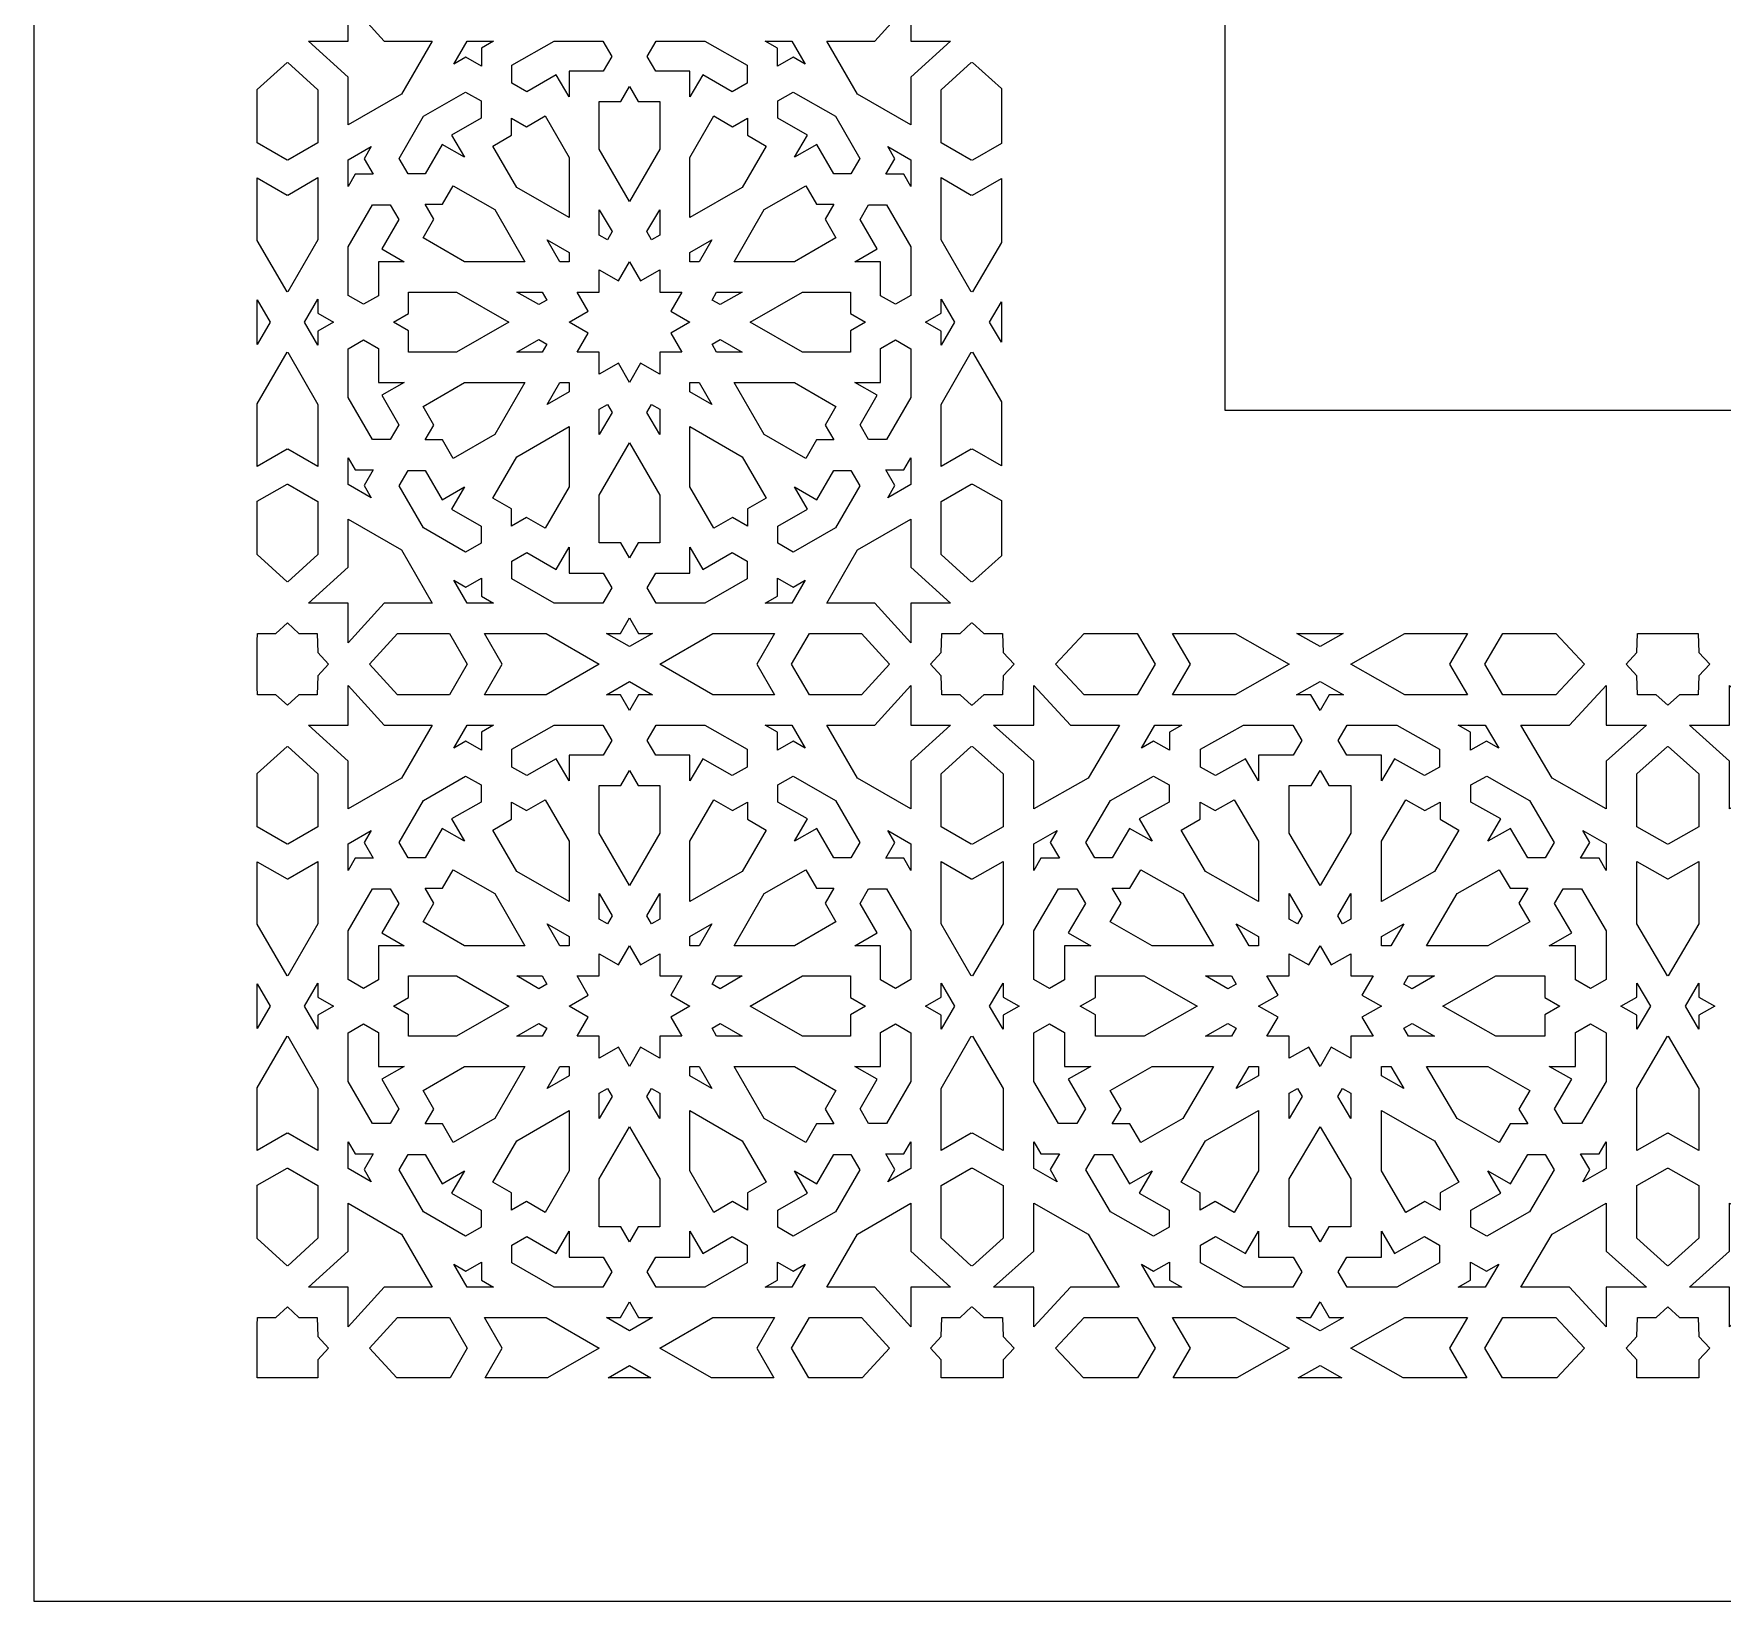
# Model space of a CAD drawing. Extents: x -500 to 500, y -400 to 400.
# Drawn here: x -500 to -273.2, y -400 to -189.4 of the extents above; entities that cross this region are included whole.
import ezdxf

# ---------------------------------------------------------------- set-up
doc = ezdxf.new("R2010")
doc.units = 0
doc.header["$MEASUREMENT"] = 0
doc.layers.add('LAYER_1', color=18, linetype='CONTINUOUS')

msp = doc.modelspace()

# ---------------------------------------------------------------- linework, layer by layer
at = {"layer": 'LAYER_1'}
for points in [[(-500, -400), (500, -400), (500, 400), (-500, 400)], [(340, -240), (340, 240), (-340, 240), (-340, -240)], [(-452.92, -190.42), (-446.49, -190.42), (-450.62, -197.57), (-457.78, -201.69), (-457.78, -195.27), (-463.09, -190.42), (-457.78, -190.42), (-457.78, -185.11)], [(-382.18, -190.42), (-376.86, -190.42), (-382.18, -195.27), (-382.18, -201.69), (-389.34, -197.57), (-393.47, -190.42), (-387.03, -190.42), (-382.18, -185.11)], [(-439.86, -191.36), (-439.86, -193.78), (-441.96, -192.57), (-443.59, -193.51), (-441.8, -190.42), (-438.23, -190.42)], [(-422.37, -192.49), (-423.52, -194.47), (-428.09, -194.47), (-428.09, -197.93), (-429.82, -194.94), (-433.78, -197.22), (-435.77, -196.08), (-435.77, -193.68), (-430.11, -190.42), (-423.57, -190.42)], [(-404.19, -193.68), (-404.19, -196.08), (-406.17, -197.22), (-410.13, -194.94), (-411.86, -197.93), (-411.86, -194.47), (-416.44, -194.47), (-417.58, -192.49), (-416.38, -190.42), (-409.85, -190.42)], [(-396.37, -193.51), (-398, -192.57), (-400.1, -193.78), (-400.1, -191.36), (-401.73, -190.42), (-398.15, -190.42)], [(-461.84, -196.98), (-461.84, -204.08), (-465.89, -206.42), (-465.93, -206.39), (-465.97, -206.42), (-469.97, -204.11), (-469.97, -196.94), (-465.97, -193.29), (-465.93, -193.33), (-465.89, -193.29)], [(-370, -196.79), (-370, -204.2), (-373.9, -206.42), (-373.94, -206.39), (-373.99, -206.42), (-374.03, -206.39), (-374.07, -206.42), (-378.12, -204.08), (-378.12, -196.98), (-374.07, -193.29), (-374.03, -193.33), (-373.99, -193.29), (-373.94, -193.33), (-373.9, -193.29)], [(-439.91, -198.47), (-439.91, -200.76), (-443.87, -203.04), (-442.14, -206.03), (-445.14, -204.31), (-447.43, -208.26), (-449.71, -208.26), (-450.91, -206.19), (-447.65, -200.53), (-441.99, -197.27)], [(-418.82, -198.53), (-415.92, -198.53), (-415.92, -204.95), (-419.98, -211.97), (-424.03, -204.95), (-424.03, -198.53), (-421.14, -198.53), (-419.98, -196.52)], [(-392.31, -200.53), (-389.04, -206.19), (-390.24, -208.26), (-392.53, -208.26), (-394.82, -204.31), (-397.81, -206.03), (-396.08, -203.04), (-400.05, -200.76), (-400.05, -198.47), (-397.97, -197.27)], [(-428.09, -206.04), (-428.09, -214.14), (-435.11, -210.09), (-438.33, -204.53), (-435.82, -203.08), (-435.82, -200.76), (-433.81, -201.92), (-431.31, -200.48)], [(-406.14, -201.92), (-404.14, -200.76), (-404.14, -203.08), (-401.63, -204.53), (-404.85, -210.09), (-411.86, -214.14), (-411.86, -206.04), (-408.65, -200.48)], [(-455.62, -206.22), (-454.41, -208.32), (-456.84, -208.32), (-457.78, -209.95), (-457.78, -206.38), (-454.68, -204.59)], [(-382.18, -206.38), (-382.18, -209.95), (-383.12, -208.32), (-385.55, -208.32), (-384.34, -206.22), (-385.27, -204.59)], [(-461.84, -217.11), (-465.89, -224.12), (-465.93, -224.05), (-465.97, -224.12), (-469.97, -217.19), (-469.97, -208.79), (-465.97, -211.1), (-465.93, -211.08), (-465.89, -211.1), (-461.84, -208.76)], [(-438.08, -213.06), (-434.03, -220.07), (-442.13, -220.07), (-447.7, -216.86), (-446.26, -214.35), (-447.42, -212.35), (-445.1, -212.35), (-443.65, -209.85)], [(-394.86, -212.35), (-392.54, -212.35), (-393.7, -214.35), (-392.25, -216.86), (-397.82, -220.07), (-405.93, -220.07), (-401.87, -213.06), (-396.3, -209.85)], [(-374.07, -211.1), (-374.03, -211.08), (-373.99, -211.1), (-373.94, -211.08), (-373.9, -211.1), (-370, -208.89), (-370, -217.48), (-373.9, -224.12), (-373.94, -224.05), (-373.99, -224.12), (-374.03, -224.05), (-374.07, -224.12), (-378.12, -217.11), (-378.12, -208.76)], [(-450.96, -214.38), (-453.25, -218.34), (-450.26, -220.07), (-453.71, -220.07), (-453.71, -224.64), (-455.7, -225.78), (-457.78, -224.58), (-457.78, -218.06), (-454.51, -212.4), (-452.11, -212.4)], [(-422.32, -216.02), (-422.95, -217.1), (-424.03, -216.48), (-424.03, -213.07)], [(-415.92, -216.48), (-417.01, -217.1), (-417.63, -216.02), (-415.92, -213.07)], [(-382.18, -218.06), (-382.18, -224.58), (-384.26, -225.78), (-386.24, -224.64), (-386.24, -220.07), (-389.7, -220.07), (-386.7, -218.34), (-388.99, -214.38), (-387.85, -212.4), (-385.45, -212.4)], [(-428.09, -218.82), (-428.09, -220.07), (-429.34, -220.07), (-431.05, -217.12)], [(-410.61, -220.07), (-411.86, -220.07), (-411.86, -218.82), (-408.91, -217.12)], [(-418.49, -222.64), (-415.92, -221.16), (-415.92, -224.13), (-412.96, -224.13), (-414.44, -226.69), (-411.87, -228.17), (-414.44, -229.66), (-412.96, -232.22), (-415.92, -232.22), (-415.92, -235.18), (-418.49, -233.7), (-419.98, -236.27), (-421.46, -233.7), (-424.03, -235.18), (-424.03, -232.22), (-427, -232.22), (-425.51, -229.66), (-428.08, -228.17), (-425.51, -226.69), (-427, -224.13), (-424.03, -224.13), (-424.03, -221.16), (-421.46, -222.64), (-419.98, -220.08)], [(-436.2, -228.18), (-443.22, -232.22), (-449.65, -232.22), (-449.65, -229.33), (-451.66, -228.18), (-449.65, -227.02), (-449.65, -224.13), (-443.22, -224.13)], [(-431.06, -225.21), (-432.14, -225.83), (-435.1, -224.13), (-431.69, -224.13)], [(-407.81, -225.83), (-408.89, -225.21), (-408.27, -224.13), (-404.85, -224.13)], [(-390.3, -227.02), (-388.29, -228.18), (-390.3, -229.33), (-390.3, -232.22), (-396.73, -232.22), (-403.75, -228.18), (-396.73, -224.13), (-390.3, -224.13)], [(-468.23, -228.18), (-469.97, -231.18), (-469.97, -225.17)], [(-461.84, -226.96), (-459.73, -228.18), (-461.84, -229.39), (-461.84, -231.27), (-463.62, -228.18), (-461.84, -225.08)], [(-376.33, -228.18), (-378.12, -231.27), (-378.12, -229.39), (-380.22, -228.18), (-378.12, -226.96), (-378.12, -225.08)], [(-370, -230.89), (-371.6, -228.18), (-370, -225.46)], [(-453.71, -231.71), (-453.71, -236.28), (-450.26, -236.28), (-453.25, -238.01), (-450.96, -241.97), (-452.11, -243.95), (-454.51, -243.95), (-457.78, -238.29), (-457.78, -231.77), (-455.7, -230.57)], [(-431.06, -231.14), (-431.69, -232.22), (-435.1, -232.22), (-432.14, -230.52)], [(-404.85, -232.22), (-408.27, -232.22), (-408.89, -231.14), (-407.81, -230.52)], [(-382.18, -231.77), (-382.18, -238.29), (-385.45, -243.95), (-387.85, -243.95), (-388.99, -241.97), (-386.7, -238.01), (-389.7, -236.28), (-386.24, -236.28), (-386.24, -231.71), (-384.26, -230.57)], [(-461.84, -239.24), (-461.84, -247.59), (-465.89, -245.25), (-465.93, -245.27), (-465.97, -245.25), (-469.97, -247.56), (-469.97, -239.16), (-465.97, -232.23), (-465.93, -232.3), (-465.89, -232.23)], [(-370, -238.87), (-370, -247.46), (-373.9, -245.25), (-373.94, -245.27), (-373.99, -245.25), (-374.03, -245.27), (-374.07, -245.25), (-378.12, -247.59), (-378.12, -239.24), (-374.07, -232.23), (-374.03, -232.3), (-373.99, -232.23), (-373.94, -232.3), (-373.9, -232.23)], [(-438.08, -243.29), (-443.65, -246.5), (-445.1, -244), (-447.42, -244), (-446.26, -242), (-447.7, -239.49), (-442.13, -236.28), (-434.03, -236.28)], [(-428.09, -237.53), (-431.05, -239.23), (-429.34, -236.28), (-428.09, -236.28)], [(-408.91, -239.23), (-411.86, -237.53), (-411.86, -236.28), (-410.61, -236.28)], [(-392.25, -239.49), (-393.7, -242), (-392.54, -244), (-394.86, -244), (-396.3, -246.5), (-401.87, -243.29), (-405.93, -236.28), (-397.82, -236.28)], [(-422.32, -240.33), (-424.03, -243.28), (-424.03, -239.87), (-422.95, -239.24)], [(-415.92, -239.87), (-415.92, -243.28), (-417.63, -240.33), (-417.01, -239.24)], [(-428.09, -250.31), (-431.31, -255.87), (-433.81, -254.43), (-435.82, -255.59), (-435.82, -253.27), (-438.33, -251.83), (-435.11, -246.26), (-428.09, -242.21)], [(-404.85, -246.26), (-401.63, -251.83), (-404.14, -253.27), (-404.14, -255.59), (-406.14, -254.43), (-408.65, -255.87), (-411.86, -250.31), (-411.86, -242.21)], [(-415.92, -251.4), (-415.92, -257.82), (-418.82, -257.82), (-419.98, -259.83), (-421.14, -257.82), (-424.03, -257.82), (-424.03, -251.4), (-419.98, -244.38)], [(-456.84, -248.03), (-454.41, -248.03), (-455.62, -250.13), (-454.68, -251.76), (-457.78, -249.97), (-457.78, -246.4)], [(-382.18, -249.97), (-385.27, -251.76), (-384.34, -250.13), (-385.55, -248.03), (-383.12, -248.03), (-382.18, -246.4)], [(-445.14, -252.05), (-442.14, -250.32), (-443.87, -253.31), (-439.91, -255.6), (-439.91, -257.88), (-441.99, -259.08), (-447.65, -255.82), (-450.91, -250.16), (-449.71, -248.09), (-447.43, -248.09)], [(-389.04, -250.16), (-392.31, -255.82), (-397.97, -259.08), (-400.05, -257.88), (-400.05, -255.6), (-396.08, -253.31), (-397.81, -250.32), (-394.82, -252.05), (-392.53, -248.09), (-390.24, -248.09)], [(-461.84, -252.27), (-461.84, -259.37), (-465.89, -263.06), (-465.93, -263.02), (-465.97, -263.06), (-469.97, -259.41), (-469.97, -252.24), (-465.97, -249.93), (-465.93, -249.96), (-465.89, -249.93)], [(-370, -252.15), (-370, -259.56), (-373.9, -263.06), (-373.94, -263.02), (-373.99, -263.06), (-374.03, -263.02), (-374.07, -263.06), (-378.12, -259.37), (-378.12, -252.27), (-374.07, -249.93), (-374.03, -249.96), (-373.99, -249.93), (-373.94, -249.96), (-373.9, -249.93)], [(-450.62, -258.78), (-446.49, -265.93), (-452.92, -265.93), (-457.78, -271.24), (-457.78, -265.93), (-463.09, -265.93), (-457.78, -261.08), (-457.78, -254.66)], [(-382.18, -261.08), (-376.86, -265.93), (-382.18, -265.93), (-382.18, -271.24), (-387.03, -265.93), (-393.47, -265.93), (-389.34, -258.78), (-382.18, -254.66)], [(-428.09, -261.88), (-423.52, -261.88), (-422.37, -263.86), (-423.57, -265.93), (-430.11, -265.93), (-435.77, -262.67), (-435.77, -260.27), (-433.78, -259.13), (-429.82, -261.41), (-428.09, -258.42)], [(-410.13, -261.41), (-406.17, -259.13), (-404.19, -260.27), (-404.19, -262.67), (-409.85, -265.93), (-416.38, -265.93), (-417.58, -263.86), (-416.44, -261.88), (-411.86, -261.88), (-411.86, -258.42)], [(-439.86, -264.99), (-438.23, -265.93), (-441.8, -265.93), (-443.59, -262.84), (-441.96, -263.78), (-439.86, -262.57)], [(-398, -263.78), (-396.37, -262.84), (-398.15, -265.93), (-401.73, -265.93), (-400.1, -264.99), (-400.1, -262.57)], [(-464.39, -269.99), (-461.92, -269.99), (-461.84, -272.54), (-460.4, -274.12), (-461.84, -275.69), (-461.92, -278.24), (-464.39, -278.24), (-465.93, -279.64), (-467.47, -278.24), (-469.94, -278.24), (-469.97, -277.22), (-469.97, -274.12), (-469.97, -271.02), (-469.94, -269.99), (-467.47, -269.99), (-465.93, -268.59)], [(-418.76, -269.99), (-416.88, -269.99), (-419.98, -271.77), (-423.07, -269.99), (-421.19, -269.99), (-419.98, -267.89)], [(-372.38, -269.99), (-370, -269.99), (-370, -270), (-369.86, -270), (-369.78, -272.54), (-368.32, -274.12), (-369.78, -275.69), (-369.86, -278.24), (-372.38, -278.24), (-373.94, -279.64), (-373.99, -279.61), (-374.03, -279.64), (-375.56, -278.24), (-378.04, -278.24), (-378.12, -275.69), (-379.56, -274.12), (-378.12, -272.54), (-378.04, -269.99), (-375.56, -269.99), (-374.03, -268.59), (-373.99, -268.63), (-373.94, -268.59)], [(-441.76, -274.12), (-444.15, -278.24), (-451.13, -278.24), (-454.9, -274.12), (-451.13, -269.99), (-444.15, -269.99)], [(-424.04, -274.12), (-431.19, -278.24), (-439.46, -278.24), (-437.07, -274.12), (-439.46, -269.99), (-431.19, -269.99)], [(-402.88, -274.12), (-400.5, -278.24), (-408.76, -278.24), (-415.92, -274.12), (-408.76, -269.99), (-400.5, -269.99)], [(-385.06, -274.12), (-388.82, -278.24), (-395.81, -278.24), (-398.2, -274.12), (-395.81, -269.99), (-388.82, -269.99)], [(-349.37, -274.12), (-351.79, -278.24), (-358.89, -278.24), (-362.73, -274.12), (-358.91, -270), (-351.78, -270)], [(-331.35, -274.12), (-338.62, -278.24), (-347.02, -278.24), (-344.6, -274.12), (-347.02, -270), (-338.6, -270)], [(-327.21, -271.77), (-330.34, -270), (-324.09, -270)], [(-309.83, -274.12), (-307.41, -278.24), (-315.81, -278.24), (-323.08, -274.12), (-315.83, -270), (-307.41, -270)], [(-291.7, -274.12), (-295.53, -278.24), (-302.64, -278.24), (-305.06, -274.12), (-302.65, -270), (-295.52, -270)], [(-276.32, -272.54), (-274.86, -274.12), (-276.32, -275.69), (-276.4, -278.24), (-278.92, -278.24), (-280.49, -279.64), (-282.05, -278.24), (-284.57, -278.24), (-284.65, -275.69), (-286.11, -274.12), (-284.65, -272.54), (-284.57, -270), (-276.4, -270)], [(-416.88, -278.24), (-418.76, -278.24), (-419.98, -280.35), (-421.19, -278.24), (-423.07, -278.24), (-419.98, -276.46)], [(-324.07, -278.24), (-325.98, -278.24), (-327.21, -280.35), (-328.45, -278.24), (-330.36, -278.24), (-327.21, -276.46)], [(-452.92, -282.3), (-446.49, -282.3), (-450.62, -289.45), (-457.78, -293.57), (-457.78, -287.15), (-463.09, -282.3), (-457.78, -282.3), (-457.78, -276.99)], [(-382.18, -282.3), (-376.86, -282.3), (-382.18, -287.15), (-382.18, -293.57), (-389.34, -289.45), (-393.47, -282.3), (-387.03, -282.3), (-382.18, -276.99)], [(-360.72, -282.3), (-354.17, -282.3), (-358.38, -289.45), (-365.65, -293.57), (-365.65, -287.15), (-371.06, -282.3), (-365.65, -282.3), (-365.65, -276.99)], [(-288.78, -282.3), (-283.37, -282.3), (-288.78, -287.15), (-288.78, -293.57), (-296.05, -289.45), (-300.25, -282.3), (-293.71, -282.3), (-288.78, -276.99)], [(-267.26, -282.3), (-260.72, -282.3), (-264.92, -289.45), (-272.19, -293.57), (-272.19, -287.15), (-277.6, -282.3), (-272.19, -282.3), (-272.19, -276.99)], [(-439.86, -283.24), (-439.86, -285.67), (-441.96, -284.45), (-443.59, -285.39), (-441.8, -282.3), (-438.23, -282.3)], [(-422.37, -284.38), (-423.52, -286.36), (-428.09, -286.36), (-428.09, -289.81), (-429.82, -286.82), (-433.78, -289.1), (-435.77, -287.96), (-435.77, -285.56), (-430.11, -282.3), (-423.57, -282.3)], [(-404.19, -285.56), (-404.19, -287.96), (-406.17, -289.1), (-410.13, -286.82), (-411.86, -289.81), (-411.86, -286.36), (-416.44, -286.36), (-417.58, -284.38), (-416.38, -282.3), (-409.85, -282.3)], [(-396.37, -285.39), (-398, -284.45), (-400.1, -285.67), (-400.1, -283.24), (-401.73, -282.3), (-398.15, -282.3)], [(-347.43, -283.24), (-347.43, -285.67), (-349.57, -284.45), (-351.22, -285.39), (-349.41, -282.3), (-345.77, -282.3)], [(-329.65, -284.38), (-330.81, -286.36), (-335.47, -286.36), (-335.47, -289.81), (-337.22, -286.82), (-341.25, -289.1), (-343.27, -287.96), (-343.27, -285.56), (-337.51, -282.3), (-330.87, -282.3)], [(-311.16, -285.56), (-311.16, -287.96), (-313.18, -289.1), (-317.2, -286.82), (-318.96, -289.81), (-318.96, -286.36), (-323.62, -286.36), (-324.78, -284.38), (-323.56, -282.3), (-316.91, -282.3)], [(-303.21, -285.39), (-304.86, -284.45), (-307, -285.67), (-307, -283.24), (-308.66, -282.3), (-305.02, -282.3)], [(-461.84, -288.87), (-461.84, -295.96), (-465.89, -298.3), (-465.93, -298.28), (-465.97, -298.3), (-469.97, -295.99), (-469.97, -288.82), (-465.97, -285.17), (-465.93, -285.21), (-465.89, -285.17)], [(-369.78, -288.87), (-369.78, -295.96), (-373.9, -298.3), (-373.94, -298.28), (-373.99, -298.3), (-374.03, -298.28), (-374.07, -298.3), (-378.12, -295.96), (-378.12, -288.87), (-374.07, -285.17), (-374.03, -285.21), (-373.99, -285.17), (-373.94, -285.21), (-373.9, -285.17)], [(-276.32, -288.87), (-276.32, -295.96), (-280.44, -298.3), (-280.49, -298.28), (-280.53, -298.3), (-284.65, -295.96), (-284.65, -288.87), (-280.53, -285.17), (-280.49, -285.21), (-280.44, -285.17)], [(-439.91, -290.35), (-439.91, -292.64), (-443.87, -294.92), (-442.14, -297.92), (-445.14, -296.19), (-447.43, -300.15), (-449.71, -300.15), (-450.91, -298.07), (-447.65, -292.42), (-441.99, -289.15)], [(-418.82, -290.41), (-415.92, -290.41), (-415.92, -296.84), (-419.98, -303.85), (-424.03, -296.84), (-424.03, -290.41), (-421.14, -290.41), (-419.98, -288.41)], [(-392.31, -292.42), (-389.04, -298.07), (-390.24, -300.15), (-392.53, -300.15), (-394.82, -296.19), (-397.81, -297.92), (-396.08, -294.92), (-400.05, -292.64), (-400.05, -290.35), (-397.97, -289.15)], [(-347.48, -290.35), (-347.48, -292.64), (-351.51, -294.92), (-349.75, -297.92), (-352.8, -296.19), (-355.13, -300.15), (-357.45, -300.15), (-358.68, -298.07), (-355.35, -292.42), (-349.6, -289.15)], [(-326.04, -290.41), (-323.09, -290.41), (-323.09, -296.84), (-327.21, -303.85), (-331.34, -296.84), (-331.34, -290.41), (-328.39, -290.41), (-327.21, -288.41)], [(-299.08, -292.42), (-295.75, -298.07), (-296.98, -300.15), (-299.3, -300.15), (-301.63, -296.19), (-304.67, -297.92), (-302.92, -294.92), (-306.95, -292.64), (-306.95, -290.35), (-304.83, -289.15)], [(-428.09, -297.92), (-428.09, -306.02), (-435.11, -301.97), (-438.33, -296.41), (-435.82, -294.96), (-435.82, -292.65), (-433.81, -293.8), (-431.31, -292.36)], [(-406.14, -293.8), (-404.14, -292.65), (-404.14, -294.96), (-401.63, -296.41), (-404.85, -301.97), (-411.86, -306.02), (-411.86, -297.92), (-408.65, -292.36)], [(-335.47, -297.92), (-335.47, -306.02), (-342.6, -301.97), (-345.87, -296.41), (-343.33, -294.96), (-343.33, -292.65), (-341.28, -293.8), (-338.74, -292.36)], [(-313.15, -293.8), (-311.1, -292.65), (-311.1, -294.96), (-308.56, -296.41), (-311.83, -301.97), (-318.96, -306.02), (-318.96, -297.92), (-315.69, -292.36)], [(-455.62, -298.1), (-454.41, -300.2), (-456.84, -300.2), (-457.78, -301.83), (-457.78, -298.26), (-454.68, -296.47)], [(-382.18, -298.26), (-382.18, -301.83), (-383.12, -300.2), (-385.55, -300.2), (-384.34, -298.1), (-385.27, -296.47)], [(-363.46, -298.1), (-362.22, -300.2), (-364.7, -300.2), (-365.65, -301.83), (-365.65, -298.26), (-362.51, -296.47)], [(-288.78, -298.26), (-288.78, -301.83), (-289.73, -300.2), (-292.21, -300.2), (-290.97, -298.1), (-291.92, -296.47)], [(-461.84, -308.99), (-465.89, -316), (-465.93, -315.93), (-465.97, -316), (-469.97, -309.07), (-469.97, -300.67), (-465.97, -302.98), (-465.93, -302.96), (-465.89, -302.98), (-461.84, -300.65)], [(-369.78, -308.99), (-373.9, -316), (-373.94, -315.93), (-373.99, -316), (-374.03, -315.93), (-374.07, -316), (-378.12, -308.99), (-378.12, -300.65), (-374.07, -302.98), (-374.03, -302.96), (-373.99, -302.98), (-373.94, -302.96), (-373.9, -302.98), (-369.78, -300.65)], [(-276.32, -308.99), (-280.44, -316), (-280.49, -315.93), (-280.53, -316), (-284.65, -308.99), (-284.65, -300.65), (-280.53, -302.98), (-280.49, -302.96), (-280.44, -302.98), (-276.32, -300.65)], [(-438.08, -304.94), (-434.03, -311.95), (-442.13, -311.95), (-447.7, -308.74), (-446.26, -306.24), (-447.42, -304.23), (-445.1, -304.23), (-443.65, -301.73)], [(-394.86, -304.23), (-392.54, -304.23), (-393.7, -306.24), (-392.25, -308.74), (-397.82, -311.95), (-405.93, -311.95), (-401.87, -304.94), (-396.3, -301.73)], [(-345.63, -304.94), (-341.51, -311.95), (-349.75, -311.95), (-355.41, -308.74), (-353.94, -306.24), (-355.12, -304.23), (-352.76, -304.23), (-351.29, -301.73)], [(-301.67, -304.23), (-299.31, -304.23), (-300.49, -306.24), (-299.02, -308.74), (-304.68, -311.95), (-312.92, -311.95), (-308.8, -304.94), (-303.14, -301.73)], [(-450.96, -306.27), (-453.25, -310.22), (-450.26, -311.95), (-453.71, -311.95), (-453.71, -316.52), (-455.7, -317.67), (-457.78, -316.47), (-457.78, -309.94), (-454.51, -304.29), (-452.11, -304.29)], [(-422.32, -307.91), (-422.95, -308.99), (-424.03, -308.36), (-424.03, -304.95)], [(-415.92, -308.36), (-417.01, -308.99), (-417.63, -307.91), (-415.92, -304.95)], [(-382.18, -309.94), (-382.18, -316.47), (-384.26, -317.67), (-386.24, -316.52), (-386.24, -311.95), (-389.7, -311.95), (-386.7, -310.22), (-388.99, -306.27), (-387.85, -304.29), (-385.45, -304.29)], [(-358.72, -306.27), (-361.05, -310.22), (-358, -311.95), (-361.52, -311.95), (-361.52, -316.52), (-363.54, -317.67), (-365.65, -316.47), (-365.65, -309.94), (-362.33, -304.29), (-359.89, -304.29)], [(-329.6, -307.91), (-330.24, -308.99), (-331.34, -308.36), (-331.34, -304.95)], [(-323.09, -308.36), (-324.19, -308.99), (-324.83, -307.91), (-323.09, -304.95)], [(-288.78, -309.94), (-288.78, -316.47), (-290.89, -317.67), (-292.91, -316.52), (-292.91, -311.95), (-296.43, -311.95), (-293.38, -310.22), (-295.7, -306.27), (-294.54, -304.29), (-292.1, -304.29)], [(-428.09, -310.71), (-428.09, -311.95), (-429.34, -311.95), (-431.05, -309)], [(-410.61, -311.95), (-411.86, -311.95), (-411.86, -310.71), (-408.91, -309)], [(-335.47, -310.71), (-335.47, -311.95), (-336.74, -311.95), (-338.47, -309)], [(-317.69, -311.95), (-318.96, -311.95), (-318.96, -310.71), (-315.96, -309)], [(-418.49, -314.53), (-415.92, -313.05), (-415.92, -316.01), (-412.96, -316.01), (-414.44, -318.58), (-411.87, -320.06), (-414.44, -321.54), (-412.96, -324.11), (-415.92, -324.11), (-415.92, -327.07), (-418.49, -325.59), (-419.98, -328.15), (-421.46, -325.59), (-424.03, -327.07), (-424.03, -324.11), (-427, -324.11), (-425.51, -321.54), (-428.08, -320.06), (-425.51, -318.58), (-427, -316.01), (-424.03, -316.01), (-424.03, -313.05), (-421.46, -314.53), (-419.98, -311.96)], [(-325.71, -314.53), (-323.09, -313.05), (-323.09, -316.01), (-320.08, -316.01), (-321.58, -318.58), (-318.97, -320.06), (-321.58, -321.54), (-320.08, -324.11), (-323.09, -324.11), (-323.09, -327.07), (-325.71, -325.59), (-327.21, -328.15), (-328.72, -325.59), (-331.34, -327.07), (-331.34, -324.11), (-334.35, -324.11), (-332.84, -321.54), (-335.46, -320.06), (-332.84, -318.58), (-334.35, -316.01), (-331.34, -316.01), (-331.34, -313.05), (-328.72, -314.53), (-327.21, -311.96)], [(-468.23, -320.06), (-469.97, -323.07), (-469.97, -317.05)], [(-461.84, -318.84), (-459.73, -320.06), (-461.84, -321.27), (-461.84, -323.15), (-463.62, -320.06), (-461.84, -316.97)], [(-436.2, -320.06), (-443.22, -324.11), (-449.65, -324.11), (-449.65, -321.22), (-451.66, -320.06), (-449.65, -318.9), (-449.65, -316.01), (-443.22, -316.01)], [(-431.06, -317.09), (-432.14, -317.72), (-435.1, -316.01), (-431.69, -316.01)], [(-407.81, -317.72), (-408.89, -317.09), (-408.27, -316.01), (-404.85, -316.01)], [(-390.3, -318.9), (-388.29, -320.06), (-390.3, -321.22), (-390.3, -324.11), (-396.73, -324.11), (-403.75, -320.06), (-396.73, -316.01), (-390.3, -316.01)], [(-376.33, -320.06), (-378.12, -323.15), (-378.12, -321.27), (-380.22, -320.06), (-378.12, -318.84), (-378.12, -316.97)], [(-369.78, -318.84), (-367.64, -320.06), (-369.78, -321.27), (-369.78, -323.15), (-371.6, -320.06), (-369.78, -316.97)], [(-343.72, -320.06), (-350.85, -324.11), (-357.39, -324.11), (-357.39, -321.22), (-359.43, -320.06), (-357.39, -318.9), (-357.39, -316.01), (-350.85, -316.01)], [(-338.49, -317.09), (-339.59, -317.72), (-342.59, -316.01), (-339.12, -316.01)], [(-314.84, -317.72), (-315.94, -317.09), (-315.31, -316.01), (-311.84, -316.01)], [(-297.04, -318.9), (-295, -320.06), (-297.04, -321.22), (-297.04, -324.11), (-303.58, -324.11), (-310.71, -320.06), (-303.58, -316.01), (-297.04, -316.01)], [(-282.83, -320.06), (-284.65, -323.15), (-284.65, -321.27), (-286.79, -320.06), (-284.65, -318.84), (-284.65, -316.97)], [(-276.32, -318.84), (-274.18, -320.06), (-276.32, -321.27), (-276.32, -323.15), (-278.14, -320.06), (-276.32, -316.97)], [(-461.84, -331.12), (-461.84, -339.47), (-465.89, -337.13), (-465.93, -337.15), (-465.97, -337.13), (-469.97, -339.44), (-469.97, -331.04), (-465.97, -324.11), (-465.93, -324.18), (-465.89, -324.11)], [(-453.71, -323.59), (-453.71, -328.16), (-450.26, -328.16), (-453.25, -329.89), (-450.96, -333.85), (-452.11, -335.83), (-454.51, -335.83), (-457.78, -330.18), (-457.78, -323.65), (-455.7, -322.45)], [(-431.06, -323.03), (-431.69, -324.11), (-435.1, -324.11), (-432.14, -322.4)], [(-404.85, -324.11), (-408.27, -324.11), (-408.89, -323.03), (-407.81, -322.4)], [(-382.18, -323.65), (-382.18, -330.18), (-385.45, -335.83), (-387.85, -335.83), (-388.99, -333.85), (-386.7, -329.89), (-389.7, -328.16), (-386.24, -328.16), (-386.24, -323.59), (-384.26, -322.45)], [(-369.78, -331.12), (-369.78, -339.47), (-373.9, -337.13), (-373.94, -337.15), (-373.99, -337.13), (-374.03, -337.15), (-374.07, -337.13), (-378.12, -339.47), (-378.12, -331.12), (-374.07, -324.11), (-374.03, -324.18), (-373.99, -324.11), (-373.94, -324.18), (-373.9, -324.11)], [(-361.52, -323.59), (-361.52, -328.16), (-358, -328.16), (-361.05, -329.89), (-358.72, -333.85), (-359.89, -335.83), (-362.33, -335.83), (-365.65, -330.18), (-365.65, -323.65), (-363.54, -322.45)], [(-338.49, -323.03), (-339.12, -324.11), (-342.59, -324.11), (-339.59, -322.4)], [(-311.84, -324.11), (-315.31, -324.11), (-315.94, -323.03), (-314.84, -322.4)], [(-288.78, -323.65), (-288.78, -330.18), (-292.1, -335.83), (-294.54, -335.83), (-295.7, -333.85), (-293.38, -329.89), (-296.43, -328.16), (-292.91, -328.16), (-292.91, -323.59), (-290.89, -322.45)], [(-276.32, -331.12), (-276.32, -339.47), (-280.44, -337.13), (-280.49, -337.15), (-280.53, -337.13), (-284.65, -339.47), (-284.65, -331.12), (-280.53, -324.11), (-280.49, -324.18), (-280.44, -324.11)], [(-438.08, -335.17), (-443.65, -338.39), (-445.1, -335.88), (-447.42, -335.88), (-446.26, -333.88), (-447.7, -331.38), (-442.13, -328.16), (-434.03, -328.16)], [(-428.09, -329.41), (-431.05, -331.12), (-429.34, -328.16), (-428.09, -328.16)], [(-408.91, -331.12), (-411.86, -329.41), (-411.86, -328.16), (-410.61, -328.16)], [(-392.25, -331.38), (-393.7, -333.88), (-392.54, -335.88), (-394.86, -335.88), (-396.3, -338.39), (-401.87, -335.17), (-405.93, -328.16), (-397.82, -328.16)], [(-345.63, -335.17), (-351.29, -338.39), (-352.76, -335.88), (-355.12, -335.88), (-353.94, -333.88), (-355.41, -331.38), (-349.75, -328.16), (-341.51, -328.16)], [(-335.47, -329.41), (-338.47, -331.12), (-336.74, -328.16), (-335.47, -328.16)], [(-315.96, -331.12), (-318.96, -329.41), (-318.96, -328.16), (-317.69, -328.16)], [(-299.02, -331.38), (-300.49, -333.88), (-299.31, -335.88), (-301.67, -335.88), (-303.14, -338.39), (-308.8, -335.17), (-312.92, -328.16), (-304.68, -328.16)], [(-422.32, -332.21), (-424.03, -335.16), (-424.03, -331.75), (-422.95, -331.13)], [(-415.92, -331.75), (-415.92, -335.16), (-417.63, -332.21), (-417.01, -331.13)], [(-329.6, -332.21), (-331.34, -335.16), (-331.34, -331.75), (-330.24, -331.13)], [(-323.09, -331.75), (-323.09, -335.16), (-324.83, -332.21), (-324.19, -331.13)], [(-428.09, -342.19), (-431.31, -347.76), (-433.81, -346.31), (-435.82, -347.47), (-435.82, -345.15), (-438.33, -343.71), (-435.11, -338.14), (-428.09, -334.1)], [(-404.85, -338.14), (-401.63, -343.71), (-404.14, -345.15), (-404.14, -347.47), (-406.14, -346.31), (-408.65, -347.76), (-411.86, -342.19), (-411.86, -334.1)], [(-335.47, -342.19), (-338.74, -347.76), (-341.28, -346.31), (-343.33, -347.47), (-343.33, -345.15), (-345.87, -343.71), (-342.6, -338.14), (-335.47, -334.1)], [(-311.83, -338.14), (-308.56, -343.71), (-311.1, -345.15), (-311.1, -347.47), (-313.15, -346.31), (-315.69, -347.76), (-318.96, -342.19), (-318.96, -334.1)], [(-415.92, -343.28), (-415.92, -349.7), (-418.82, -349.7), (-419.98, -351.71), (-421.14, -349.7), (-424.03, -349.7), (-424.03, -343.28), (-419.98, -336.27)], [(-323.09, -343.28), (-323.09, -349.7), (-326.04, -349.7), (-327.21, -351.71), (-328.39, -349.7), (-331.34, -349.7), (-331.34, -343.28), (-327.21, -336.27)], [(-456.84, -339.91), (-454.41, -339.91), (-455.62, -342.02), (-454.68, -343.64), (-457.78, -341.86), (-457.78, -338.29)], [(-445.14, -343.93), (-442.14, -342.2), (-443.87, -345.19), (-439.91, -347.48), (-439.91, -349.76), (-441.99, -350.96), (-447.65, -347.7), (-450.91, -342.05), (-449.71, -339.97), (-447.43, -339.97)], [(-389.04, -342.05), (-392.31, -347.7), (-397.97, -350.96), (-400.05, -349.76), (-400.05, -347.48), (-396.08, -345.19), (-397.81, -342.2), (-394.82, -343.93), (-392.53, -339.97), (-390.24, -339.97)], [(-382.18, -341.86), (-385.27, -343.64), (-384.34, -342.02), (-385.55, -339.91), (-383.12, -339.91), (-382.18, -338.29)], [(-364.7, -339.91), (-362.22, -339.91), (-363.46, -342.02), (-362.51, -343.64), (-365.65, -341.86), (-365.65, -338.29)], [(-352.8, -343.93), (-349.75, -342.2), (-351.51, -345.19), (-347.48, -347.48), (-347.48, -349.76), (-349.6, -350.96), (-355.35, -347.7), (-358.68, -342.05), (-357.45, -339.97), (-355.13, -339.97)], [(-295.75, -342.05), (-299.08, -347.7), (-304.83, -350.96), (-306.95, -349.76), (-306.95, -347.48), (-302.92, -345.19), (-304.67, -342.2), (-301.63, -343.93), (-299.3, -339.97), (-296.98, -339.97)], [(-288.78, -341.86), (-291.92, -343.64), (-290.97, -342.02), (-292.21, -339.91), (-289.73, -339.91), (-288.78, -338.29)], [(-461.84, -344.15), (-461.84, -351.25), (-465.89, -354.94), (-465.93, -354.91), (-465.97, -354.94), (-469.97, -351.29), (-469.97, -344.13), (-465.97, -341.82), (-465.93, -341.84), (-465.89, -341.82)], [(-369.78, -344.15), (-369.78, -351.25), (-373.9, -354.94), (-373.94, -354.91), (-373.99, -354.94), (-374.03, -354.91), (-374.07, -354.94), (-378.12, -351.25), (-378.12, -344.15), (-374.07, -341.82), (-374.03, -341.84), (-373.99, -341.82), (-373.94, -341.84), (-373.9, -341.82)], [(-276.32, -344.15), (-276.32, -351.25), (-280.44, -354.94), (-280.49, -354.91), (-280.53, -354.94), (-284.65, -351.25), (-284.65, -344.15), (-280.53, -341.82), (-280.49, -341.84), (-280.44, -341.82)], [(-450.62, -350.67), (-446.49, -357.81), (-452.92, -357.81), (-457.78, -363.13), (-457.78, -357.81), (-463.09, -357.81), (-457.78, -352.97), (-457.78, -346.54)], [(-382.18, -352.97), (-376.86, -357.81), (-382.18, -357.81), (-382.18, -363.13), (-387.03, -357.81), (-393.47, -357.81), (-389.34, -350.67), (-382.18, -346.54)], [(-358.38, -350.67), (-354.18, -357.81), (-360.72, -357.81), (-365.65, -363.13), (-365.65, -357.81), (-371.06, -357.81), (-365.65, -352.97), (-365.65, -346.54)], [(-288.78, -352.97), (-283.37, -357.81), (-288.78, -357.81), (-288.78, -363.13), (-293.71, -357.81), (-300.25, -357.81), (-296.05, -350.67), (-288.78, -346.54)], [(-264.92, -350.67), (-260.72, -357.81), (-267.26, -357.81), (-272.19, -363.13), (-272.19, -357.81), (-277.6, -357.81), (-272.19, -352.97), (-272.19, -346.54)], [(-428.09, -353.76), (-423.52, -353.76), (-422.37, -355.74), (-423.57, -357.82), (-430.11, -357.82), (-435.77, -354.55), (-435.77, -352.15), (-433.78, -351.01), (-429.82, -353.3), (-428.09, -350.3)], [(-410.13, -353.3), (-406.17, -351.01), (-404.19, -352.15), (-404.19, -354.55), (-409.85, -357.82), (-416.38, -357.82), (-417.58, -355.74), (-416.44, -353.76), (-411.86, -353.76), (-411.86, -350.3)], [(-335.47, -353.76), (-330.81, -353.76), (-329.65, -355.74), (-330.87, -357.82), (-337.51, -357.82), (-343.27, -354.55), (-343.27, -352.15), (-341.25, -351.01), (-337.22, -353.3), (-335.47, -350.3)], [(-317.2, -353.3), (-313.18, -351.01), (-311.16, -352.15), (-311.16, -354.55), (-316.91, -357.82), (-323.56, -357.82), (-324.78, -355.74), (-323.62, -353.76), (-318.96, -353.76), (-318.96, -350.3)], [(-439.86, -356.88), (-438.23, -357.81), (-441.8, -357.81), (-443.59, -354.72), (-441.96, -355.66), (-439.86, -354.45)], [(-398, -355.66), (-396.37, -354.72), (-398.15, -357.81), (-401.73, -357.81), (-400.1, -356.88), (-400.1, -354.45)], [(-347.43, -356.88), (-345.77, -357.81), (-349.41, -357.81), (-351.22, -354.72), (-349.57, -355.66), (-347.43, -354.45)], [(-304.86, -355.66), (-303.21, -354.72), (-305.02, -357.81), (-308.66, -357.81), (-307, -356.88), (-307, -354.45)], [(-464.39, -361.87), (-461.92, -361.87), (-461.84, -364.42), (-460.4, -366), (-461.84, -367.57), (-461.84, -370), (-469.97, -370), (-469.97, -362.9), (-469.94, -361.87), (-467.47, -361.87), (-465.93, -360.47)], [(-418.76, -361.87), (-416.88, -361.87), (-419.98, -363.66), (-423.07, -361.87), (-421.19, -361.87), (-419.98, -359.77)], [(-372.38, -361.87), (-369.86, -361.87), (-369.78, -364.42), (-368.32, -366), (-369.78, -367.57), (-369.78, -370), (-378.12, -370), (-378.12, -367.57), (-379.56, -366), (-378.12, -364.42), (-378.04, -361.87), (-375.56, -361.87), (-374.03, -360.47), (-373.99, -360.51), (-373.94, -360.47)], [(-325.98, -361.87), (-324.07, -361.87), (-327.21, -363.66), (-330.36, -361.87), (-328.45, -361.87), (-327.21, -359.77)], [(-278.92, -361.87), (-276.4, -361.87), (-276.32, -364.42), (-274.86, -366), (-276.32, -367.57), (-276.32, -370), (-284.65, -370), (-284.65, -367.57), (-286.11, -366), (-284.65, -364.42), (-284.57, -361.87), (-282.05, -361.87), (-280.49, -360.47)], [(-441.76, -366), (-444.07, -370), (-451.24, -370), (-454.9, -366), (-451.13, -361.87), (-444.15, -361.87)], [(-424.04, -366), (-430.98, -370), (-439.38, -370), (-437.07, -366), (-439.46, -361.87), (-431.19, -361.87)], [(-402.88, -366), (-400.57, -370), (-408.98, -370), (-415.92, -366), (-408.76, -361.87), (-400.5, -361.87)], [(-385.06, -366), (-388.71, -370), (-395.88, -370), (-398.2, -366), (-395.81, -361.87), (-388.82, -361.87)], [(-349.37, -366), (-351.72, -370), (-359.01, -370), (-362.73, -366), (-358.89, -361.87), (-351.79, -361.87)], [(-331.35, -366), (-338.4, -370), (-346.95, -370), (-344.6, -366), (-347.02, -361.87), (-338.62, -361.87)], [(-309.83, -366), (-307.48, -370), (-316.03, -370), (-323.08, -366), (-315.81, -361.87), (-307.41, -361.87)], [(-291.7, -366), (-295.42, -370), (-302.71, -370), (-305.06, -366), (-302.64, -361.87), (-295.53, -361.87)], [(-417.1, -370), (-422.86, -370), (-419.98, -368.34)], [(-324.29, -370), (-330.14, -370), (-327.21, -368.34)]]:
    msp.add_lwpolyline(points, close=True, dxfattribs=at)

doc.saveas('drawing.dxf')
